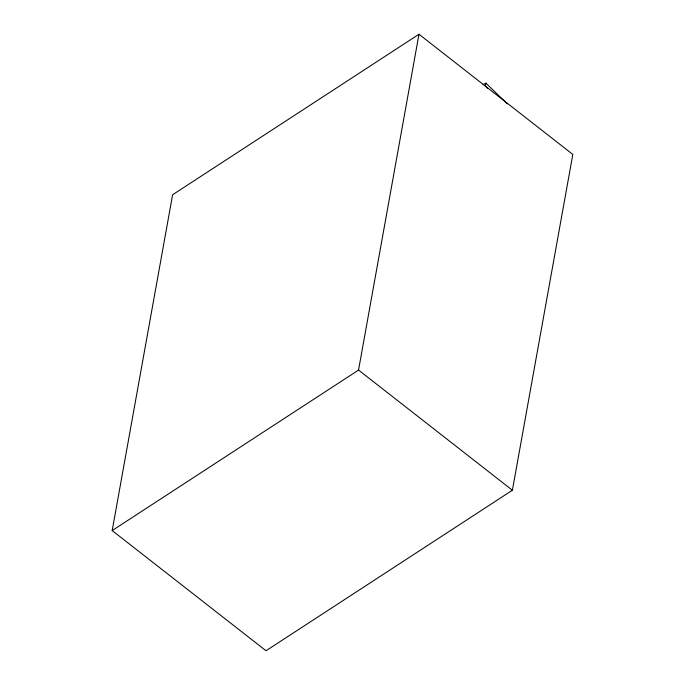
<?xml version="1.0" encoding="UTF-8"?>
<svg xmlns="http://www.w3.org/2000/svg" width="685" height="685" viewBox="0 0 685 685"><rect width="100%" height="100%" fill="white"/><g stroke="black" fill="none" stroke-linecap="round" stroke-linejoin="round"><path stroke-width="1.03" d="M112.186 530.575L172.611 194.763L418.972 34.25L572.814 154.425L512.389 490.237L266.028 650.75L112.186 530.575L358.546 370.063L418.972 34.25M507.371 103.88L485.905 83.133L485.374 86.087L487.763 88.391M483.105 84.615L485.905 83.133M358.546 370.063L512.389 490.237"/></g></svg>
